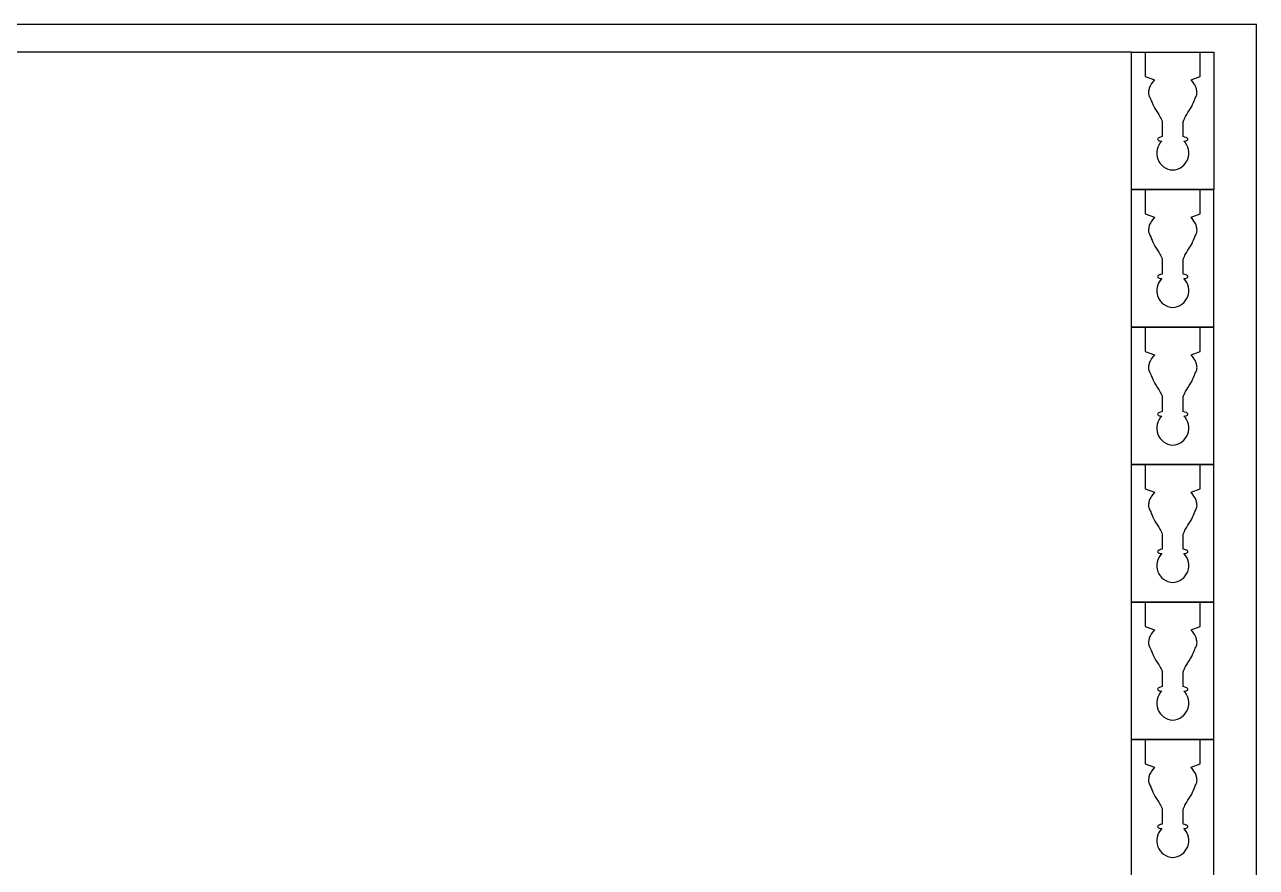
# Model space of a CAD drawing. Header units: millimetres. Extents: x -10 to 144, y -160 to 2.
# Drawn here: x 99.64 to 144.44, y -130.33 to -99.68 of the extents above; entities that cross this region are included whole.
import ezdxf

# ---------------------------------------------------------------- set-up
doc = ezdxf.new("R2010")
doc.units = ezdxf.units.MM
doc.header["$MEASUREMENT"] = 0
doc.layers.add('cut', color=1, linetype='Continuous', true_color=0xff0000)
doc.layers.add('Default', color=6, linetype='Continuous', true_color=0xff00e8)

msp = doc.modelspace()

# ---------------------------------------------------------------- linework, layer by layer
at = {"layer": 'cut'}
for p, q in [((139.903, -100.685), (97.903, -100.685)), ((139.903, -142.685), (139.903, -100.685)), ((139.903, -100.685), (142.903, -100.685)), ((140.403, -100.685), (140.403, -101.57)), ((142.903, -100.685), (142.903, -105.685)), ((140.403, -101.57), (140.737, -101.691)), ((142.068, -101.691), (142.403, -101.57)), ((141.021, -103.216), (141.021, -103.754)), ((141.785, -103.754), (141.785, -103.216)), ((142.903, -105.685), (139.903, -105.685)), ((139.903, -105.685), (142.903, -105.685)), ((140.403, -105.685), (140.403, -106.57)), ((142.903, -110.685), (142.903, -105.685)), ((140.403, -106.57), (140.737, -106.691)), ((142.068, -106.691), (142.403, -106.57)), ((141.021, -108.216), (141.021, -108.754)), ((141.785, -108.754), (141.785, -108.216)), ((142.903, -110.685), (139.903, -110.685)), ((139.903, -110.685), (142.903, -110.685)), ((140.403, -110.685), (140.403, -111.57)), ((142.903, -115.685), (142.903, -110.685)), ((140.403, -111.57), (140.737, -111.691)), ((142.068, -111.691), (142.403, -111.57)), ((141.021, -113.216), (141.021, -113.754)), ((141.785, -113.754), (141.785, -113.216)), ((142.903, -115.685), (139.903, -115.685)), ((139.903, -115.685), (142.903, -115.685)), ((140.403, -115.685), (140.403, -116.57)), ((142.903, -120.685), (142.903, -115.685)), ((140.403, -116.57), (140.737, -116.691)), ((142.068, -116.691), (142.403, -116.57)), ((141.021, -118.216), (141.021, -118.754)), ((141.785, -118.754), (141.785, -118.216)), ((142.903, -120.685), (139.903, -120.685)), ((139.903, -120.685), (142.903, -120.685)), ((140.403, -120.685), (140.403, -121.57)), ((142.903, -125.685), (142.903, -120.685)), ((140.403, -121.57), (140.737, -121.691)), ((142.068, -121.691), (142.403, -121.57)), ((141.021, -123.216), (141.021, -123.754)), ((141.785, -123.754), (141.785, -123.216)), ((142.903, -125.685), (139.903, -125.685)), ((139.903, -125.685), (142.903, -125.685)), ((140.403, -125.685), (140.403, -126.57)), ((142.903, -130.685), (142.903, -125.685)), ((140.403, -126.57), (140.737, -126.691)), ((142.068, -126.691), (142.403, -126.57)), ((141.021, -128.216), (141.021, -128.754)), ((141.785, -128.754), (141.785, -128.216))]:
    msp.add_line(p, q, dxfattribs=at)
for centre, start, end in [((141.432, -104.357), 134.6403, 267.2251), ((141.373, -104.357), 272.7749, 45.3597), ((141.432, -109.357), 134.6403, 267.2251), ((141.373, -109.357), 272.7749, 45.3597), ((141.432, -114.357), 134.6403, 267.2251), ((141.373, -114.357), 272.7749, 45.3597), ((141.432, -119.357), 134.6403, 267.2251), ((141.373, -119.357), 272.7749, 45.3597), ((141.432, -124.357), 134.6403, 267.2251), ((141.373, -124.357), 272.7749, 45.3597), ((141.432, -129.357), 134.6403, 267.2251), ((141.373, -129.357), 272.7749, 45.3597)]:
    msp.add_arc(centre, 0.614, start, end, dxfattribs=at)
for points in [[(142.403, -101.57), (142.403, -101.275), (142.403, -100.98), (142.403, -100.685)], [(142.403, -106.57), (142.403, -106.275), (142.403, -105.98), (142.403, -105.685)], [(142.403, -111.57), (142.403, -111.275), (142.403, -110.98), (142.403, -110.685)], [(142.403, -116.57), (142.403, -116.275), (142.403, -115.98), (142.403, -115.685)], [(142.403, -121.57), (142.403, -121.275), (142.403, -120.98), (142.403, -120.685)], [(142.403, -126.57), (142.403, -126.275), (142.403, -125.98), (142.403, -125.685)]]:
    msp.add_open_spline(points, degree=3, dxfattribs=at)
for points, knots in [([(140.737, -101.691), (140.646, -101.803), (140.562, -101.932), (140.531, -102.042), (140.511, -102.202), (140.545, -102.283), (140.615, -102.432), (140.737, -102.741), (140.933, -102.997), (140.993, -103.137), (141.021, -103.216)], [-3.9101605, -3.9101605, -3.9101605, -3.9101605, -3.8073243, -3.7044881, -3.6016518, -3.4988156, -3.3959794, -3.2931432, -3.1903069, -3.1251306, -3.1251306, -3.1251306, -3.1251306]), ([(141.785, -103.216), (141.813, -103.137), (141.872, -102.997), (142.068, -102.741), (142.19, -102.432), (142.26, -102.283), (142.294, -102.202), (142.275, -102.042), (142.244, -101.932), (142.159, -101.803), (142.068, -101.691)], [-0.9294519, -0.9294519, -0.9294519, -0.9294519, -0.8642756, -0.7614394, -0.6586031, -0.5557669, -0.4529307, -0.3500945, -0.2472582, -0.144422, -0.144422, -0.144422, -0.144422]), ([(141.021, -103.754), (140.923, -103.785), (140.856, -103.812), (140.85, -103.857), (140.864, -103.878), (140.901, -103.906), (140.946, -103.915), (141.001, -103.92)], [-2.8916798, -2.8916798, -2.8916798, -2.8916798, -2.8481606, -2.79211, -2.7360594, -2.6800088, -2.6446475, -2.6446475, -2.6446475, -2.6446475]), ([(141.805, -103.92), (141.86, -103.915), (141.905, -103.906), (141.941, -103.878), (141.955, -103.857), (141.949, -103.812), (141.883, -103.785), (141.785, -103.754)], [-1.409935, -1.409935, -1.409935, -1.409935, -1.3745737, -1.3185231, -1.2624725, -1.2064219, -1.1629027, -1.1629027, -1.1629027, -1.1629027]), ([(140.737, -106.691), (140.646, -106.803), (140.562, -106.932), (140.531, -107.042), (140.511, -107.202), (140.545, -107.283), (140.615, -107.432), (140.737, -107.741), (140.933, -107.997), (140.993, -108.137), (141.021, -108.216)], [-3.9101605, -3.9101605, -3.9101605, -3.9101605, -3.8073243, -3.7044881, -3.6016518, -3.4988156, -3.3959794, -3.2931432, -3.1903069, -3.1251306, -3.1251306, -3.1251306, -3.1251306]), ([(141.785, -108.216), (141.813, -108.137), (141.872, -107.997), (142.068, -107.741), (142.19, -107.432), (142.26, -107.283), (142.294, -107.202), (142.275, -107.042), (142.244, -106.932), (142.159, -106.803), (142.068, -106.691)], [-0.9294519, -0.9294519, -0.9294519, -0.9294519, -0.8642756, -0.7614394, -0.6586031, -0.5557669, -0.4529307, -0.3500945, -0.2472582, -0.144422, -0.144422, -0.144422, -0.144422]), ([(141.021, -108.754), (140.923, -108.785), (140.856, -108.812), (140.85, -108.857), (140.864, -108.878), (140.901, -108.906), (140.946, -108.915), (141.001, -108.92)], [-2.8916798, -2.8916798, -2.8916798, -2.8916798, -2.8481606, -2.79211, -2.7360594, -2.6800088, -2.6446475, -2.6446475, -2.6446475, -2.6446475]), ([(141.805, -108.92), (141.86, -108.915), (141.905, -108.906), (141.941, -108.878), (141.955, -108.857), (141.949, -108.812), (141.883, -108.785), (141.785, -108.754)], [-1.409935, -1.409935, -1.409935, -1.409935, -1.3745737, -1.3185231, -1.2624725, -1.2064219, -1.1629027, -1.1629027, -1.1629027, -1.1629027]), ([(140.737, -111.691), (140.646, -111.803), (140.562, -111.932), (140.531, -112.042), (140.511, -112.202), (140.545, -112.283), (140.615, -112.432), (140.737, -112.741), (140.933, -112.997), (140.993, -113.137), (141.021, -113.216)], [-3.9101605, -3.9101605, -3.9101605, -3.9101605, -3.8073243, -3.7044881, -3.6016518, -3.4988156, -3.3959794, -3.2931432, -3.1903069, -3.1251306, -3.1251306, -3.1251306, -3.1251306]), ([(141.785, -113.216), (141.813, -113.137), (141.872, -112.997), (142.068, -112.741), (142.19, -112.432), (142.26, -112.283), (142.294, -112.202), (142.275, -112.042), (142.244, -111.932), (142.159, -111.803), (142.068, -111.691)], [-0.9294519, -0.9294519, -0.9294519, -0.9294519, -0.8642756, -0.7614394, -0.6586031, -0.5557669, -0.4529307, -0.3500945, -0.2472582, -0.144422, -0.144422, -0.144422, -0.144422]), ([(141.021, -113.754), (140.923, -113.785), (140.856, -113.812), (140.85, -113.857), (140.864, -113.878), (140.901, -113.906), (140.946, -113.915), (141.001, -113.92)], [-2.8916798, -2.8916798, -2.8916798, -2.8916798, -2.8481606, -2.79211, -2.7360594, -2.6800088, -2.6446475, -2.6446475, -2.6446475, -2.6446475]), ([(141.805, -113.92), (141.86, -113.915), (141.905, -113.906), (141.941, -113.878), (141.955, -113.857), (141.949, -113.812), (141.883, -113.785), (141.785, -113.754)], [-1.409935, -1.409935, -1.409935, -1.409935, -1.3745737, -1.3185231, -1.2624725, -1.2064219, -1.1629027, -1.1629027, -1.1629027, -1.1629027]), ([(140.737, -116.691), (140.646, -116.803), (140.562, -116.932), (140.531, -117.042), (140.511, -117.202), (140.545, -117.283), (140.615, -117.432), (140.737, -117.741), (140.933, -117.997), (140.993, -118.137), (141.021, -118.216)], [-3.9101605, -3.9101605, -3.9101605, -3.9101605, -3.8073243, -3.7044881, -3.6016518, -3.4988156, -3.3959794, -3.2931432, -3.1903069, -3.1251306, -3.1251306, -3.1251306, -3.1251306]), ([(141.785, -118.216), (141.813, -118.137), (141.872, -117.997), (142.068, -117.741), (142.19, -117.432), (142.26, -117.283), (142.294, -117.202), (142.275, -117.042), (142.244, -116.932), (142.159, -116.803), (142.068, -116.691)], [-0.9294519, -0.9294519, -0.9294519, -0.9294519, -0.8642756, -0.7614394, -0.6586031, -0.5557669, -0.4529307, -0.3500945, -0.2472582, -0.144422, -0.144422, -0.144422, -0.144422]), ([(141.021, -118.754), (140.923, -118.785), (140.856, -118.812), (140.85, -118.857), (140.864, -118.878), (140.901, -118.906), (140.946, -118.915), (141.001, -118.92)], [-2.8916798, -2.8916798, -2.8916798, -2.8916798, -2.8481606, -2.79211, -2.7360594, -2.6800088, -2.6446475, -2.6446475, -2.6446475, -2.6446475]), ([(141.805, -118.92), (141.86, -118.915), (141.905, -118.906), (141.941, -118.878), (141.955, -118.857), (141.949, -118.812), (141.883, -118.785), (141.785, -118.754)], [-1.409935, -1.409935, -1.409935, -1.409935, -1.3745737, -1.3185231, -1.2624725, -1.2064219, -1.1629027, -1.1629027, -1.1629027, -1.1629027]), ([(140.737, -121.691), (140.646, -121.803), (140.562, -121.932), (140.531, -122.042), (140.511, -122.202), (140.545, -122.283), (140.615, -122.432), (140.737, -122.741), (140.933, -122.997), (140.993, -123.137), (141.021, -123.216)], [-3.9101605, -3.9101605, -3.9101605, -3.9101605, -3.8073243, -3.7044881, -3.6016518, -3.4988156, -3.3959794, -3.2931432, -3.1903069, -3.1251306, -3.1251306, -3.1251306, -3.1251306]), ([(141.785, -123.216), (141.813, -123.137), (141.872, -122.997), (142.068, -122.741), (142.19, -122.432), (142.26, -122.283), (142.294, -122.202), (142.275, -122.042), (142.244, -121.932), (142.159, -121.803), (142.068, -121.691)], [-0.9294519, -0.9294519, -0.9294519, -0.9294519, -0.8642756, -0.7614394, -0.6586031, -0.5557669, -0.4529307, -0.3500945, -0.2472582, -0.144422, -0.144422, -0.144422, -0.144422]), ([(141.021, -123.754), (140.923, -123.785), (140.856, -123.812), (140.85, -123.857), (140.864, -123.878), (140.901, -123.906), (140.946, -123.915), (141.001, -123.92)], [-2.8916798, -2.8916798, -2.8916798, -2.8916798, -2.8481606, -2.79211, -2.7360594, -2.6800088, -2.6446475, -2.6446475, -2.6446475, -2.6446475]), ([(141.805, -123.92), (141.86, -123.915), (141.905, -123.906), (141.941, -123.878), (141.955, -123.857), (141.949, -123.812), (141.883, -123.785), (141.785, -123.754)], [-1.409935, -1.409935, -1.409935, -1.409935, -1.3745737, -1.3185231, -1.2624725, -1.2064219, -1.1629027, -1.1629027, -1.1629027, -1.1629027]), ([(140.737, -126.691), (140.646, -126.803), (140.562, -126.932), (140.531, -127.042), (140.511, -127.202), (140.545, -127.283), (140.615, -127.432), (140.737, -127.741), (140.933, -127.997), (140.993, -128.137), (141.021, -128.216)], [-3.9101605, -3.9101605, -3.9101605, -3.9101605, -3.8073243, -3.7044881, -3.6016518, -3.4988156, -3.3959794, -3.2931432, -3.1903069, -3.1251306, -3.1251306, -3.1251306, -3.1251306]), ([(141.785, -128.216), (141.813, -128.137), (141.872, -127.997), (142.068, -127.741), (142.19, -127.432), (142.26, -127.283), (142.294, -127.202), (142.275, -127.042), (142.244, -126.932), (142.159, -126.803), (142.068, -126.691)], [-0.9294519, -0.9294519, -0.9294519, -0.9294519, -0.8642756, -0.7614394, -0.6586031, -0.5557669, -0.4529307, -0.3500945, -0.2472582, -0.144422, -0.144422, -0.144422, -0.144422]), ([(141.021, -128.754), (140.923, -128.785), (140.856, -128.812), (140.85, -128.857), (140.864, -128.878), (140.901, -128.906), (140.946, -128.915), (141.001, -128.92)], [-2.8916798, -2.8916798, -2.8916798, -2.8916798, -2.8481606, -2.79211, -2.7360594, -2.6800088, -2.6446475, -2.6446475, -2.6446475, -2.6446475]), ([(141.805, -128.92), (141.86, -128.915), (141.905, -128.906), (141.941, -128.878), (141.955, -128.857), (141.949, -128.812), (141.883, -128.785), (141.785, -128.754)], [-1.409935, -1.409935, -1.409935, -1.409935, -1.3745737, -1.3185231, -1.2624725, -1.2064219, -1.1629027, -1.1629027, -1.1629027, -1.1629027])]:
    msp.add_open_spline(points, degree=3, knots=knots, dxfattribs=at)
at = {"layer": 'Default'}
msp.add_lwpolyline([(54.445, -159.685), (144.445, -159.685), (144.445, -99.685), (54.445, -99.685)], close=True, dxfattribs=at)

doc.saveas('drawing.dxf')
